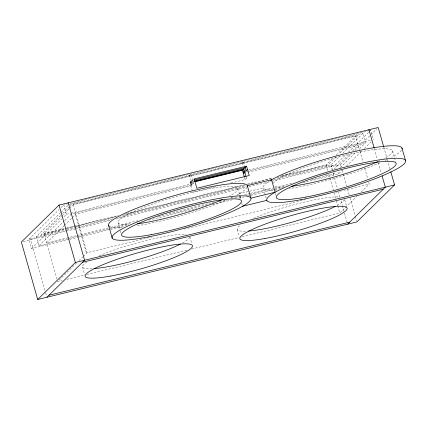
<?xml version="1.0" encoding="UTF-8"?>
<svg xmlns="http://www.w3.org/2000/svg" width="427" height="427" viewBox="0 0 427 427"><rect width="100%" height="100%" fill="white"/><g stroke="black" fill="none" stroke-linecap="round" stroke-linejoin="round"><path stroke-width="0.32" stroke-dasharray="2.13 1.6" d="M69.105 239.456L31.561 248.583L28.892 239.221L59.07 209.561M60.96 207.709L63.788 204.928L66.452 214.29L63.623 217.071M31.972 238.474L30.595 239.825L45.529 292.255M68.245 202.825L66.868 204.181L64.402 204.779M67.583 238.81L39.097 245.728L36.434 236.366L60.538 212.683M61.008 212.219L68.096 205.254M60.629 215.438L41.147 234.583L64.456 228.92M62.529 213.569L69.66 206.567M70.135 206.102L71.56 204.698L358.397 134.996L338.915 154.142M56.94 279.034L43.976 233.516L61.504 216.286M61.979 215.822L69.089 208.835M69.564 208.371L73.353 204.645L355.568 136.064L359.683 150.501M31.561 248.583L61.739 218.923M39.097 245.728L64.146 221.117M64.621 220.652L71.234 214.151L192.321 184.726L189.652 175.364M64.125 225.696L46.639 242.878L108.132 227.933M64.6 225.232L71.688 218.266M72.158 217.802L76.022 214.007L190.938 186.081L193.698 183.37L191.029 174.008L188.793 176.212M76.593 262.968L57.661 281.574L62.198 280.47M78.952 260.657L82.721 256.953M83.19 256.488L87.044 252.704L151.772 236.974M191.579 180.552L192.465 183.669L191.088 185.024L190.196 181.907L191.579 180.552L192.812 180.247M192.363 191.072L190.052 182.959L194.189 178.897M193.234 191.814L192.716 192.321L217.29 186.353M241.164 163.482L243.406 161.283L244.831 166.274M230.868 183.05L245.093 179.596L247.852 176.885M281.526 175.791L326.191 164.934L333.3 157.953M336.14 155.156L355.568 136.064M336.065 156.944L327.984 164.881L280.069 176.527M277.246 177.851L330.973 164.795L339.951 155.967M342.79 153.181L363.11 133.213L365.779 142.575L358.691 149.541M332.676 165.398L331.293 166.754L332.185 169.877M368.949 129.755L367.572 131.11L68.16 203.866M273.702 179.73L335.755 164.651L346.132 154.457M348.491 152.14L368.768 132.215M369.238 131.751L370.652 130.358L373.321 139.72M334.069 169.172L349.708 153.811M352.553 151.014L358.237 145.426L247.836 172.257M271.673 181.245L340.538 164.507L352.051 153.197M354.88 150.416L376.95 128.724M311.63 179.505L333.642 174.152L336.001 171.83M340.255 167.651L356.796 151.398M302.818 182.665L338.424 174.013L342.198 170.304M346.441 166.135L362 150.843M364.359 148.527L371.431 141.577M242.221 236.723L339.881 212.993L356.892 196.276M361.146 192.097L369.259 184.122L368.714 182.222M368.805 130.811L370.652 130.358M68.571 204.789L363.11 133.213M190.196 181.907L194.018 180.979M193.799 181.667L190.57 182.452L191.456 185.574M190.052 182.959L193.933 182.019M66.452 214.29L70.332 213.351M70.978 213.19L193.698 183.37M248.599 170.031L372.024 140.035M246.576 171.542L365.779 142.575M243.961 173.197L247.19 172.412M43.976 233.516L65.982 228.167M66.628 228.007L118.412 215.427M126.824 213.383L244.634 184.752M247.222 184.122L272.463 177.99M65.101 228.765L74.17 226.561M74.816 226.401L117.548 216.019M124.673 214.29L245.103 185.019M247.697 184.395L271.652 178.571M36.434 236.366L66.212 229.134M66.858 228.973L75.275 226.929M75.921 226.774L114.762 217.332M122.528 215.448L245.525 185.558M28.892 239.221L66.318 230.126M66.97 229.966L112.333 218.944M118.813 217.37L246.48 186.343M23.197 241.623L65.587 231.322M66.238 231.167L74.661 229.118M75.312 228.963L110.951 220.3M116.139 219.04L246.4 187.384M248.989 186.754L271.028 181.4M248.135 191.574L239.045 193.783L239.403 195.032M249.651 191.205L263.288 187.891L266.678 199.777M110.721 227.303L137.91 220.7M168.98 213.148L214.29 202.136M231.119 198.048L235.651 196.948M244.708 194.744L249.891 193.484M250.537 193.33L272.543 187.981M275.132 187.352L293.258 182.948M324.974 175.241L328.859 174.296L329.761 177.467M68.229 238.65L76.646 236.606M77.292 236.446L131.02 223.39M158.209 216.783L207.41 204.832M219.062 201.998L226.828 200.108M235.245 198.064L241.719 196.495M246.251 195.39L248.84 194.76M249.485 194.605L286.384 185.638M69.756 239.301L78.173 237.257M78.819 237.097L109.894 229.545M110.54 229.39L126.723 225.456M148.735 220.108L196.644 208.467M212.182 204.688L232.896 199.655M238.725 198.24L243.902 196.98M248.434 195.881L250.377 195.406M251.023 195.251L274.331 189.588M274.977 189.428L282.098 187.699M184.133 229.107L306.474 199.382M335.601 192.305L339.486 191.36M340.132 191.2L369.259 184.122M66.729 279.37L84.215 275.121M86.804 274.492L187.181 250.099M191.712 249L238.987 237.513M392.52 150.763L395.722 161.993M383.75 147.021L387.182 159.074M387.364 159.703L390.257 169.855M374.33 148.628L377.217 158.78M378.301 162.586L381.194 172.738M359.865 151.137L362.934 161.918M364.743 168.265L367.812 179.046M340.538 164.507L341.248 167.005M342.139 170.127L343.025 173.245M343.207 173.869L346.639 185.921M347.541 189.097L349.169 194.803M350.071 197.979L355.115 215.688M355.296 216.313L356.54 220.679M335.755 164.651L336.823 168.393M337.89 172.14L338.424 174.013M344.728 199.9L346.687 206.764M330.973 164.795L332.398 169.786M333.284 172.908L333.642 174.152M333.076 172.994L333.962 176.116M334.506 178.022L337.394 188.168M338.301 191.339L339.924 197.05M341.008 200.855L342.273 205.296M342.454 205.931L347.119 222.302M326.191 164.934L327.792 170.554M329.943 178.102L333.375 190.154M334.095 192.694L335.723 198.4M336.449 200.941L337.714 205.382M337.89 206.017L339.881 212.993M275.063 193.314L275.596 195.187M242.029 162.634L242.915 165.756M246.117 176.992L246.475 178.24M244.559 177.723L245.093 179.596M237.855 188.344L239.99 195.833M240.166 196.457L240.881 198.955M239.579 195.657L240.47 198.779M241.714 203.145L242.248 205.019M237.215 229.464L239.168 236.328M189.887 236.857L191.84 243.721M118.087 222.782L120.222 230.27M120.398 230.895L121.465 234.642M73.353 204.645L87.044 252.704M75.467 214.551L86.489 253.243M82.55 267.046L84.679 274.534M45.705 292.879L46.596 295.996M344.429 199.446A55.761 8.145 -15.9 0 1 336.876 205.568M245.466 231.204A55.761 8.145 -15.9 0 1 240.951 224.789M253.371 218.405A55.761 8.145 -15.9 0 1 340.009 196.986M189.764 237.028A55.761 8.145 -15.9 0 1 181.662 243.449M92.029 268.738A55.761 8.145 -15.9 0 1 86.761 262.061M99.272 255.746A55.761 8.145 -15.9 0 1 186.385 234.685M273.157 183.306A62.321 9.106 -15.9 0 1 352.595 153.506A62.321 9.106 -15.9 0 1 383.836 158.657M379.699 160.744A62.321 9.106 -15.9 0 1 378.616 161.257M283.709 187.069A62.321 9.106 -15.9 0 1 274.62 186.53M401.508 150.235A72.158 10.542 -15.9 0 1 391.666 157.323M387.134 159.602A72.158 10.542 -15.9 0 1 384.727 160.728M379.918 162.847A72.158 10.542 -15.9 0 1 289.282 188.601M276.712 190.036A72.158 10.542 -15.9 0 1 268.866 181.39M127.315 224.73A62.321 9.106 -15.9 0 1 138.273 209.524A62.321 9.106 -15.9 0 1 216.142 187.645A62.321 9.106 -15.9 0 1 229.678 195.972M247.201 187.191A72.158 10.542 -15.9 0 1 236.216 195.32M231.946 197.439A72.158 10.542 -15.9 0 1 230.9 197.925M225.21 200.444A72.158 10.542 -15.9 0 1 135.781 226.006M122.223 227.612A72.158 10.542 -15.9 0 1 109.766 226.614"/><path stroke-width="0.64" d="M383.569 146.386L378.194 127.508L59.006 205.072L21.35 242.072L37.704 299.492L356.897 221.928L394.548 184.928L390.801 171.761M37.704 299.492L75.36 262.493L394.548 184.928M46.949 297.245L84.605 260.246L68.245 202.825M195.224 181.705L242.429 170.234L246.566 166.167L249.229 175.529L196.858 188.259L194.189 178.897L246.566 166.167M243.315 173.351L247.452 169.289M347.653 224.175L385.309 187.175L382.096 175.908M194.104 179.938L245.183 167.523L246.075 170.645M194.664 180.818L243.806 168.878L245.941 176.367M194.445 181.507L242.947 169.727L243.833 172.844M242.6 206.268L266.843 200.375M82.534 262.279L383.238 189.204M49.02 295.212L349.724 222.141M401.978 148.041L405.533 160.525M368.949 129.755L374.148 147.998M242.429 170.234L244.383 177.098M108.634 225.504L112.189 237.983M59.006 205.072L75.36 262.493M335.179 206.46A55.761 8.145 -15.9 0 1 248.679 231.023M180.514 244.047A55.761 8.145 -15.9 0 1 94.015 268.604M378.055 161.518A62.321 9.106 -15.9 0 1 291.502 186.311M270.414 180.429A72.158 10.542 -15.9 0 1 349.745 152.604A72.158 10.542 -15.9 0 1 402.047 149.071M222.227 199.633A62.321 9.106 -15.9 0 1 137.478 223.812M109.365 226.369A72.158 10.542 -15.9 0 1 174.157 195.689A72.158 10.542 -15.9 0 1 247.356 186.77M271.561 179.762L247.324 185.649L250.879 198.133L275.116 192.241L271.561 179.762M264.911 238.528A55.761 8.145 -15.9 0 0 347.098 208.808A55.761 8.145 -15.9 0 0 268.375 222.921A55.761 8.145 -15.9 0 0 264.911 238.528M110.246 276.114A55.761 8.145 -15.9 0 0 192.433 246.39A55.761 8.145 -15.9 0 0 113.71 260.502A55.761 8.145 -15.9 0 0 110.246 276.114M149.108 236.755A72.158 10.542 -15.9 0 0 250.937 198.315A72.158 10.542 -15.9 0 0 144.534 219.072A72.158 10.542 -15.9 0 0 149.108 236.755M151.222 234.642A62.321 9.106 -15.9 0 0 241.511 201.411A62.321 9.106 -15.9 0 0 151.847 218.09A62.321 9.106 -15.9 0 0 151.222 234.642M301.104 199.681A72.158 10.542 -15.9 0 0 405.65 161.198A72.158 10.542 -15.9 0 0 301.825 180.509A72.158 10.542 -15.9 0 0 301.104 199.681M305.887 197.06A62.321 9.106 -15.9 0 0 396.176 163.824A62.321 9.106 -15.9 0 0 306.511 180.504A62.321 9.106 -15.9 0 0 305.887 197.06"/></g></svg>
